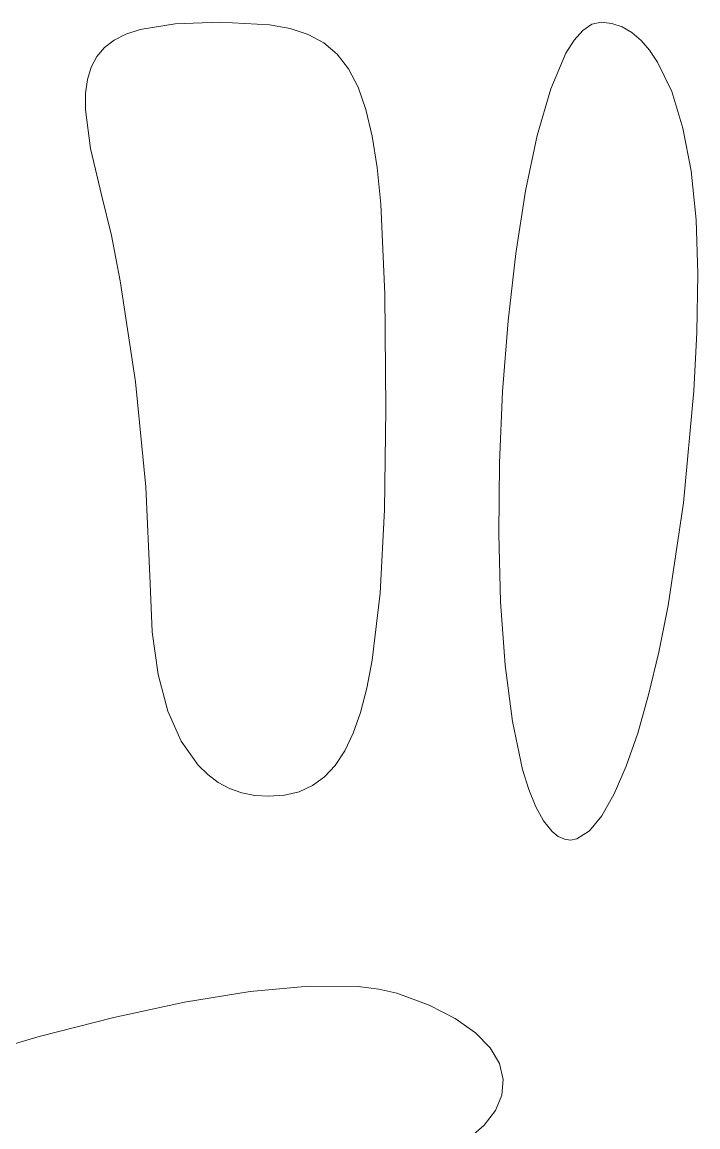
# Model space of a CAD drawing. Header units: millimetres. Extents: x -199 to 251, y -179 to 271.
# Drawn here: x 137.88 to 143.93, y 128.06 to 137.94 of the extents above; entities that cross this region are included whole.
import ezdxf

# ---------------------------------------------------------------- set-up
doc = ezdxf.new("R2010")
doc.units = ezdxf.units.MM
doc.header["$MEASUREMENT"] = 0
doc.layers.add('Camada 1', color=7, linetype='Continuous')

msp = doc.modelspace()

# ---------------------------------------------------------------- linework, layer by layer
at = {"layer": 'Camada 1', "color": 250, "lineweight": 18}
for points, knots in [([(140.089, 131.0193), (140.089, 131.0193), (140.2315, 131.0294), (140.2315, 131.0294), (140.2315, 131.0294), (140.2315, 131.0294), (140.3618, 131.0607), (140.3618, 131.0607), (140.3618, 131.0607), (140.3618, 131.0607), (140.4804, 131.1146), (140.4804, 131.1146), (140.4804, 131.1146), (140.4804, 131.1146), (140.5876, 131.1924), (140.5876, 131.1924), (140.5876, 131.1924), (140.5876, 131.1924), (140.684, 131.2954), (140.684, 131.2954), (140.684, 131.2954), (140.684, 131.2954), (140.7698, 131.4251), (140.7698, 131.4251), (140.7698, 131.4251), (140.7698, 131.4251), (140.8455, 131.5826), (140.8455, 131.5826), (140.8455, 131.5826), (140.8455, 131.5826), (140.9114, 131.7695), (140.9114, 131.7695), (140.9114, 131.7695), (140.9114, 131.7695), (140.9681, 131.987), (140.9681, 131.987), (140.9681, 131.987), (140.9681, 131.987), (141.0159, 132.2366), (141.0159, 132.2366), (141.0159, 132.2366), (141.0159, 132.2366), (141.0865, 132.8372), (141.0865, 132.8372), (141.0865, 132.8372), (141.0865, 132.8372), (141.1264, 133.5821), (141.1264, 133.5821), (141.1264, 133.5821), (141.1264, 133.5821), (141.139, 134.4821), (141.139, 134.4821), (141.139, 134.4821), (141.139, 134.4821), (141.1292, 135.5107), (141.1292, 135.5107), (141.1292, 135.5107), (141.1292, 135.5107), (141.092, 136.316), (141.092, 136.316), (141.092, 136.316), (141.092, 136.316), (141.0596, 136.6431), (141.0596, 136.6431), (141.0596, 136.6431), (141.0596, 136.6431), (141.016, 136.9245), (141.016, 136.9245), (141.016, 136.9245), (141.016, 136.9245), (140.96, 137.1632), (140.96, 137.1632), (140.96, 137.1632), (140.96, 137.1632), (140.89, 137.3627), (140.89, 137.3627), (140.89, 137.3627), (140.89, 137.3627), (140.8046, 137.5262), (140.8046, 137.5262), (140.8046, 137.5262), (140.8046, 137.5262), (140.7024, 137.6572), (140.7024, 137.6572), (140.7024, 137.6572), (140.7024, 137.6572), (140.5821, 137.759), (140.5821, 137.759), (140.5821, 137.759), (140.5821, 137.759), (140.4421, 137.8347), (140.4421, 137.8347), (140.4421, 137.8347), (140.4421, 137.8347), (140.2809, 137.8879), (140.2809, 137.8879), (140.2809, 137.8879), (140.2809, 137.8879), (140.0974, 137.9218), (140.0974, 137.9218), (140.0974, 137.9218), (140.0974, 137.9218), (139.6571, 137.9448), (139.6571, 137.9448), (139.6571, 137.9448), (139.6571, 137.9448), (139.2545, 137.9294), (139.2545, 137.9294), (139.2545, 137.9294), (139.2545, 137.9294), (138.9395, 137.878), (138.9395, 137.878), (138.9395, 137.878), (138.9395, 137.878), (138.8132, 137.8365), (138.8132, 137.8365), (138.8132, 137.8365), (138.8132, 137.8365), (138.7069, 137.7831), (138.7069, 137.7831), (138.7069, 137.7831), (138.7069, 137.7831), (138.6199, 137.7168), (138.6199, 137.7168), (138.6199, 137.7168), (138.6199, 137.7168), (138.5515, 137.6368), (138.5515, 137.6368), (138.5515, 137.6368), (138.5515, 137.6368), (138.5012, 137.5421), (138.5012, 137.5421), (138.5012, 137.5421), (138.5012, 137.5421), (138.4681, 137.4317), (138.4681, 137.4317), (138.4681, 137.4317), (138.4681, 137.4317), (138.4518, 137.3047), (138.4518, 137.3047), (138.4518, 137.3047), (138.4518, 137.3047), (138.4515, 137.1601), (138.4515, 137.1601), (138.4515, 137.1601), (138.4515, 137.1601), (138.4965, 136.8143), (138.4965, 136.8143), (138.4965, 136.8143), (138.4965, 136.8143), (138.5979, 136.3866), (138.5979, 136.3866), (138.5979, 136.3866), (138.5979, 136.3866), (138.6828, 136.0346), (138.6828, 136.0346), (138.6828, 136.0346), (138.6828, 136.0346), (138.7624, 135.6311), (138.7624, 135.6311), (138.7624, 135.6311), (138.7624, 135.6311), (138.8985, 134.7263), (138.8985, 134.7263), (138.8985, 134.7263), (138.8985, 134.7263), (138.9922, 133.7861), (138.9922, 133.7861), (138.9922, 133.7861), (138.9922, 133.7861), (139.0291, 132.9238), (139.0291, 132.9238), (139.0291, 132.9238), (139.0291, 132.9238), (139.0488, 132.4896), (139.0488, 132.4896), (139.0488, 132.4896), (139.0488, 132.4896), (139.1023, 132.1085), (139.1023, 132.1085), (139.1023, 132.1085), (139.1023, 132.1085), (139.1889, 131.7819), (139.1889, 131.7819), (139.1889, 131.7819), (139.1889, 131.7819), (139.3078, 131.5113), (139.3078, 131.5113), (139.3078, 131.5113), (139.3078, 131.5113), (139.4581, 131.2983), (139.4581, 131.2983), (139.4581, 131.2983), (139.4581, 131.2983), (139.5448, 131.2138), (139.5448, 131.2138), (139.5448, 131.2138), (139.5448, 131.2138), (139.639, 131.1442), (139.639, 131.1442), (139.639, 131.1442), (139.639, 131.1442), (139.7406, 131.0898), (139.7406, 131.0898), (139.7406, 131.0898), (139.7406, 131.0898), (139.8495, 131.0508), (139.8495, 131.0508), (139.8495, 131.0508), (139.8495, 131.0508), (139.9657, 131.0272), (139.9657, 131.0272), (139.9657, 131.0272), (139.9657, 131.0272), (140.089, 131.0193), (140.089, 131.0193)], [0, 0, 0, 0, 0.018182, 0.018182, 0.018182, 0.018182, 0.036364, 0.036364, 0.036364, 0.036364, 0.054545, 0.054545, 0.054545, 0.054545, 0.072727, 0.072727, 0.072727, 0.072727, 0.090909, 0.090909, 0.090909, 0.090909, 0.109091, 0.109091, 0.109091, 0.109091, 0.127273, 0.127273, 0.127273, 0.127273, 0.145455, 0.145455, 0.145455, 0.145455, 0.163636, 0.163636, 0.163636, 0.163636, 0.181818, 0.181818, 0.181818, 0.181818, 0.2, 0.2, 0.2, 0.2, 0.218182, 0.218182, 0.218182, 0.218182, 0.236364, 0.236364, 0.236364, 0.236364, 0.254545, 0.254545, 0.254545, 0.254545, 0.272727, 0.272727, 0.272727, 0.272727, 0.290909, 0.290909, 0.290909, 0.290909, 0.309091, 0.309091, 0.309091, 0.309091, 0.327273, 0.327273, 0.327273, 0.327273, 0.345455, 0.345455, 0.345455, 0.345455, 0.363636, 0.363636, 0.363636, 0.363636, 0.381818, 0.381818, 0.381818, 0.381818, 0.4, 0.4, 0.4, 0.4, 0.418182, 0.418182, 0.418182, 0.418182, 0.436364, 0.436364, 0.436364, 0.436364, 0.454545, 0.454545, 0.454545, 0.454545, 0.472727, 0.472727, 0.472727, 0.472727, 0.490909, 0.490909, 0.490909, 0.490909, 0.509091, 0.509091, 0.509091, 0.509091, 0.527273, 0.527273, 0.527273, 0.527273, 0.545455, 0.545455, 0.545455, 0.545455, 0.563636, 0.563636, 0.563636, 0.563636, 0.581818, 0.581818, 0.581818, 0.581818, 0.6, 0.6, 0.6, 0.6, 0.618182, 0.618182, 0.618182, 0.618182, 0.636364, 0.636364, 0.636364, 0.636364, 0.654545, 0.654545, 0.654545, 0.654545, 0.672727, 0.672727, 0.672727, 0.672727, 0.690909, 0.690909, 0.690909, 0.690909, 0.709091, 0.709091, 0.709091, 0.709091, 0.727273, 0.727273, 0.727273, 0.727273, 0.745455, 0.745455, 0.745455, 0.745455, 0.763636, 0.763636, 0.763636, 0.763636, 0.781818, 0.781818, 0.781818, 0.781818, 0.8, 0.8, 0.8, 0.8, 0.818182, 0.818182, 0.818182, 0.818182, 0.836364, 0.836364, 0.836364, 0.836364, 0.854545, 0.854545, 0.854545, 0.854545, 0.872727, 0.872727, 0.872727, 0.872727, 0.890909, 0.890909, 0.890909, 0.890909, 0.909091, 0.909091, 0.909091, 0.909091, 0.927273, 0.927273, 0.927273, 0.927273, 0.945455, 0.945455, 0.945455, 0.945455, 0.963636, 0.963636, 0.963636, 0.963636, 1, 1, 1, 1]), ([(142.7347, 130.635), (142.7347, 130.635), (142.7902, 130.6281), (142.7902, 130.6281), (142.7902, 130.6281), (142.7902, 130.6281), (142.8462, 130.6388), (142.8462, 130.6388), (142.8462, 130.6388), (142.8462, 130.6388), (142.9585, 130.7107), (142.9585, 130.7107), (142.9585, 130.7107), (142.9585, 130.7107), (143.0704, 130.846), (143.0704, 130.846), (143.0704, 130.846), (143.0704, 130.846), (143.1806, 131.04), (143.1806, 131.04), (143.1806, 131.04), (143.1806, 131.04), (143.2879, 131.288), (143.2879, 131.288), (143.2879, 131.288), (143.2879, 131.288), (143.3911, 131.5851), (143.3911, 131.5851), (143.3911, 131.5851), (143.3911, 131.5851), (143.4889, 131.9268), (143.4889, 131.9268), (143.4889, 131.9268), (143.4889, 131.9268), (143.58, 132.3082), (143.58, 132.3082), (143.58, 132.3082), (143.58, 132.3082), (143.6634, 132.7247), (143.6634, 132.7247), (143.6634, 132.7247), (143.6634, 132.7247), (143.8016, 133.6437), (143.8016, 133.6437), (143.8016, 133.6437), (143.8016, 133.6437), (143.8935, 134.6461), (143.8935, 134.6461), (143.8935, 134.6461), (143.8935, 134.6461), (143.9191, 135.1668), (143.9191, 135.1668), (143.9191, 135.1668), (143.9191, 135.1668), (143.9294, 135.694), (143.9294, 135.694), (143.9294, 135.694), (143.9294, 135.694), (143.9153, 136.1769), (143.9153, 136.1769), (143.9153, 136.1769), (143.9153, 136.1769), (143.87, 136.613), (143.87, 136.613), (143.87, 136.613), (143.87, 136.613), (143.7959, 136.997), (143.7959, 136.997), (143.7959, 136.997), (143.7959, 136.997), (143.6949, 137.3234), (143.6949, 137.3234), (143.6949, 137.3234), (143.6949, 137.3234), (143.5691, 137.5867), (143.5691, 137.5867), (143.5691, 137.5867), (143.5691, 137.5867), (143.4976, 137.6929), (143.4976, 137.6929), (143.4976, 137.6929), (143.4976, 137.6929), (143.4207, 137.7814), (143.4207, 137.7814), (143.4207, 137.7814), (143.4207, 137.7814), (143.3386, 137.8514), (143.3386, 137.8514), (143.3386, 137.8514), (143.3386, 137.8514), (143.2516, 137.9022), (143.2516, 137.9022), (143.2516, 137.9022), (143.2516, 137.9022), (143.1601, 137.9331), (143.1601, 137.9331), (143.1601, 137.9331), (143.1601, 137.9331), (143.0641, 137.9435), (143.0641, 137.9435), (143.0641, 137.9435), (143.0641, 137.9435), (142.9804, 137.9249), (142.9804, 137.9249), (142.9804, 137.9249), (142.9804, 137.9249), (142.8999, 137.8711), (142.8999, 137.8711), (142.8999, 137.8711), (142.8999, 137.8711), (142.8227, 137.7843), (142.8227, 137.7843), (142.8227, 137.7843), (142.8227, 137.7843), (142.749, 137.6666), (142.749, 137.6666), (142.749, 137.6666), (142.749, 137.6666), (142.6124, 137.3474), (142.6124, 137.3474), (142.6124, 137.3474), (142.6124, 137.3474), (142.4913, 136.931), (142.4913, 136.931), (142.4913, 136.931), (142.4913, 136.931), (142.3866, 136.4347), (142.3866, 136.4347), (142.3866, 136.4347), (142.3866, 136.4347), (142.2995, 135.8761), (142.2995, 135.8761), (142.2995, 135.8761), (142.2995, 135.8761), (142.231, 135.2726), (142.231, 135.2726), (142.231, 135.2726), (142.231, 135.2726), (142.1821, 134.6417), (142.1821, 134.6417), (142.1821, 134.6417), (142.1821, 134.6417), (142.1539, 134.0009), (142.1539, 134.0009), (142.1539, 134.0009), (142.1539, 134.0009), (142.1475, 133.3676), (142.1475, 133.3676), (142.1475, 133.3676), (142.1475, 133.3676), (142.1639, 132.7593), (142.1639, 132.7593), (142.1639, 132.7593), (142.1639, 132.7593), (142.2041, 132.1935), (142.2041, 132.1935), (142.2041, 132.1935), (142.2041, 132.1935), (142.2694, 131.6876), (142.2694, 131.6876), (142.2694, 131.6876), (142.2694, 131.6876), (142.3605, 131.2591), (142.3605, 131.2591), (142.3605, 131.2591), (142.3605, 131.2591), (142.4162, 131.0793), (142.4162, 131.0793), (142.4162, 131.0793), (142.4162, 131.0793), (142.4789, 130.9254), (142.4789, 130.9254), (142.4789, 130.9254), (142.4789, 130.9254), (142.5485, 130.7997), (142.5485, 130.7997), (142.5485, 130.7997), (142.5485, 130.7997), (142.6252, 130.7042), (142.6252, 130.7042), (142.6252, 130.7042), (142.6252, 130.7042), (142.6796, 130.6602), (142.6796, 130.6602), (142.6796, 130.6602), (142.6796, 130.6602), (142.7347, 130.635), (142.7347, 130.635)], [0, 0, 0, 0, 0.020833, 0.020833, 0.020833, 0.020833, 0.041667, 0.041667, 0.041667, 0.041667, 0.0625, 0.0625, 0.0625, 0.0625, 0.083333, 0.083333, 0.083333, 0.083333, 0.104167, 0.104167, 0.104167, 0.104167, 0.125, 0.125, 0.125, 0.125, 0.145833, 0.145833, 0.145833, 0.145833, 0.166667, 0.166667, 0.166667, 0.166667, 0.1875, 0.1875, 0.1875, 0.1875, 0.208333, 0.208333, 0.208333, 0.208333, 0.229167, 0.229167, 0.229167, 0.229167, 0.25, 0.25, 0.25, 0.25, 0.270833, 0.270833, 0.270833, 0.270833, 0.291667, 0.291667, 0.291667, 0.291667, 0.3125, 0.3125, 0.3125, 0.3125, 0.333333, 0.333333, 0.333333, 0.333333, 0.354167, 0.354167, 0.354167, 0.354167, 0.375, 0.375, 0.375, 0.375, 0.395833, 0.395833, 0.395833, 0.395833, 0.416667, 0.416667, 0.416667, 0.416667, 0.4375, 0.4375, 0.4375, 0.4375, 0.458333, 0.458333, 0.458333, 0.458333, 0.479167, 0.479167, 0.479167, 0.479167, 0.5, 0.5, 0.5, 0.5, 0.520833, 0.520833, 0.520833, 0.520833, 0.541667, 0.541667, 0.541667, 0.541667, 0.5625, 0.5625, 0.5625, 0.5625, 0.583333, 0.583333, 0.583333, 0.583333, 0.604167, 0.604167, 0.604167, 0.604167, 0.625, 0.625, 0.625, 0.625, 0.645833, 0.645833, 0.645833, 0.645833, 0.666667, 0.666667, 0.666667, 0.666667, 0.6875, 0.6875, 0.6875, 0.6875, 0.708333, 0.708333, 0.708333, 0.708333, 0.729167, 0.729167, 0.729167, 0.729167, 0.75, 0.75, 0.75, 0.75, 0.770833, 0.770833, 0.770833, 0.770833, 0.791667, 0.791667, 0.791667, 0.791667, 0.8125, 0.8125, 0.8125, 0.8125, 0.833333, 0.833333, 0.833333, 0.833333, 0.854167, 0.854167, 0.854167, 0.854167, 0.875, 0.875, 0.875, 0.875, 0.895833, 0.895833, 0.895833, 0.895833, 0.916667, 0.916667, 0.916667, 0.916667, 0.9375, 0.9375, 0.9375, 0.9375, 0.958333, 0.958333, 0.958333, 0.958333, 1, 1, 1, 1]), ([(137.3217, 126.7097), (137.3217, 126.7097), (137.7394, 126.8983), (137.7394, 126.8983), (137.7394, 126.8983), (137.7394, 126.8983), (138.1785, 127.0702), (138.1785, 127.0702), (138.1785, 127.0702), (138.1785, 127.0702), (138.6254, 127.2212), (138.6254, 127.2212), (138.6254, 127.2212), (138.6254, 127.2212), (139.0668, 127.3471), (139.0668, 127.3471), (139.0668, 127.3471), (139.0668, 127.3471), (139.4891, 127.4437), (139.4891, 127.4437), (139.4891, 127.4437), (139.4891, 127.4437), (139.8789, 127.5068), (139.8789, 127.5068), (139.8789, 127.5068), (139.8789, 127.5068), (140.2227, 127.5322), (140.2227, 127.5322), (140.2227, 127.5322), (140.2227, 127.5322), (140.5847, 127.551), (140.5847, 127.551), (140.5847, 127.551), (140.5847, 127.551), (140.914, 127.5938), (140.914, 127.5938), (140.914, 127.5938), (140.914, 127.5938), (141.2091, 127.658), (141.2091, 127.658), (141.2091, 127.658), (141.2091, 127.658), (141.4684, 127.7408), (141.4684, 127.7408), (141.4684, 127.7408), (141.4684, 127.7408), (141.6903, 127.8399), (141.6903, 127.8399), (141.6903, 127.8399), (141.6903, 127.8399), (141.8735, 127.9526), (141.8735, 127.9526), (141.8735, 127.9526), (141.8735, 127.9526), (142.0164, 128.0762), (142.0164, 128.0762), (142.0164, 128.0762), (142.0164, 128.0762), (142.1173, 128.2084), (142.1173, 128.2084), (142.1173, 128.2084), (142.1173, 128.2084), (142.1749, 128.3463), (142.1749, 128.3463), (142.1749, 128.3463), (142.1749, 128.3463), (142.1876, 128.4874), (142.1876, 128.4874), (142.1876, 128.4874), (142.1876, 128.4874), (142.1539, 128.6293), (142.1539, 128.6293), (142.1539, 128.6293), (142.1539, 128.6293), (142.0722, 128.7691), (142.0722, 128.7691), (142.0722, 128.7691), (142.0722, 128.7691), (141.9411, 128.9045), (141.9411, 128.9045), (141.9411, 128.9045), (141.9411, 128.9045), (141.7589, 129.0327), (141.7589, 129.0327), (141.7589, 129.0327), (141.7589, 129.0327), (141.5243, 129.1512), (141.5243, 129.1512), (141.5243, 129.1512), (141.5243, 129.1512), (141.2356, 129.2574), (141.2356, 129.2574), (141.2356, 129.2574), (141.2356, 129.2574), (141.076, 129.2953), (141.076, 129.2953), (141.076, 129.2953), (141.076, 129.2953), (140.8901, 129.3182), (140.8901, 129.3182), (140.8901, 129.3182), (140.8901, 129.3182), (140.4475, 129.3213), (140.4475, 129.3213), (140.4475, 129.3213), (140.4475, 129.3213), (139.9244, 129.2724), (139.9244, 129.2724), (139.9244, 129.2724), (139.9244, 129.2724), (139.3375, 129.1773), (139.3375, 129.1773), (139.3375, 129.1773), (139.3375, 129.1773), (138.7031, 129.0417), (138.7031, 129.0417), (138.7031, 129.0417), (138.7031, 129.0417), (138.0379, 128.8713), (138.0379, 128.8713), (138.0379, 128.8713), (138.0379, 128.8713), (137.3585, 128.6719), (137.3585, 128.6719), (137.3585, 128.6719), (137.3585, 128.6719), (136.6812, 128.4492), (136.6812, 128.4492), (136.6812, 128.4492), (136.6812, 128.4492), (136.0228, 128.2091), (136.0228, 128.2091), (136.0228, 128.2091), (136.0228, 128.2091), (135.3997, 127.957), (135.3997, 127.957), (135.3997, 127.957), (135.3997, 127.957), (134.8285, 127.6988), (134.8285, 127.6988), (134.8285, 127.6988), (134.8285, 127.6988), (134.3258, 127.4404), (134.3258, 127.4404), (134.3258, 127.4404), (134.3258, 127.4404), (133.908, 127.1873), (133.908, 127.1873), (133.908, 127.1873), (133.908, 127.1873), (133.5918, 126.9453), (133.5918, 126.9453), (133.5918, 126.9453), (133.5918, 126.9453), (133.4769, 126.8303), (133.4769, 126.8303), (133.4769, 126.8303), (133.4769, 126.8303), (133.3936, 126.7202), (133.3936, 126.7202), (133.3936, 126.7202), (133.3936, 126.7202), (133.344, 126.6157), (133.344, 126.6157), (133.344, 126.6157), (133.344, 126.6157), (133.3301, 126.5176), (133.3301, 126.5176), (133.3301, 126.5176), (133.3301, 126.5176), (133.3587, 126.3254), (133.3587, 126.3254), (133.3587, 126.3254), (133.3587, 126.3254), (133.4226, 126.1586), (133.4226, 126.1586), (133.4226, 126.1586), (133.4226, 126.1586), (133.52, 126.0174), (133.52, 126.0174), (133.52, 126.0174), (133.52, 126.0174), (133.6488, 125.9018), (133.6488, 125.9018), (133.6488, 125.9018), (133.6488, 125.9018), (133.8071, 125.8117), (133.8071, 125.8117), (133.8071, 125.8117), (133.8071, 125.8117), (133.993, 125.7471), (133.993, 125.7471), (133.993, 125.7471), (133.993, 125.7471), (134.2045, 125.7082), (134.2045, 125.7082), (134.2045, 125.7082), (134.2045, 125.7082), (134.4396, 125.6948), (134.4396, 125.6948), (134.4396, 125.6948), (134.4396, 125.6948), (134.6965, 125.7069), (134.6965, 125.7069), (134.6965, 125.7069), (134.6965, 125.7069), (134.9731, 125.7447), (134.9731, 125.7447), (134.9731, 125.7447), (134.9731, 125.7447), (135.2675, 125.808), (135.2675, 125.808), (135.2675, 125.808), (135.2675, 125.808), (135.5779, 125.897), (135.5779, 125.897), (135.5779, 125.897), (135.5779, 125.897), (135.9021, 126.0115), (135.9021, 126.0115), (135.9021, 126.0115), (135.9021, 126.0115), (136.2383, 126.1516), (136.2383, 126.1516), (136.2383, 126.1516), (136.2383, 126.1516), (136.5845, 126.3173), (136.5845, 126.3173), (136.5845, 126.3173), (136.5845, 126.3173), (136.9388, 126.5086), (136.9388, 126.5086), (136.9388, 126.5086), (136.9388, 126.5086), (137.3217, 126.7097), (137.3217, 126.7097)], [0, 0, 0, 0, 0.016667, 0.016667, 0.016667, 0.016667, 0.033333, 0.033333, 0.033333, 0.033333, 0.05, 0.05, 0.05, 0.05, 0.066667, 0.066667, 0.066667, 0.066667, 0.083333, 0.083333, 0.083333, 0.083333, 0.1, 0.1, 0.1, 0.1, 0.116667, 0.116667, 0.116667, 0.116667, 0.133333, 0.133333, 0.133333, 0.133333, 0.15, 0.15, 0.15, 0.15, 0.166667, 0.166667, 0.166667, 0.166667, 0.183333, 0.183333, 0.183333, 0.183333, 0.2, 0.2, 0.2, 0.2, 0.216667, 0.216667, 0.216667, 0.216667, 0.233333, 0.233333, 0.233333, 0.233333, 0.25, 0.25, 0.25, 0.25, 0.266667, 0.266667, 0.266667, 0.266667, 0.283333, 0.283333, 0.283333, 0.283333, 0.3, 0.3, 0.3, 0.3, 0.316667, 0.316667, 0.316667, 0.316667, 0.333333, 0.333333, 0.333333, 0.333333, 0.35, 0.35, 0.35, 0.35, 0.366667, 0.366667, 0.366667, 0.366667, 0.383333, 0.383333, 0.383333, 0.383333, 0.4, 0.4, 0.4, 0.4, 0.416667, 0.416667, 0.416667, 0.416667, 0.433333, 0.433333, 0.433333, 0.433333, 0.45, 0.45, 0.45, 0.45, 0.466667, 0.466667, 0.466667, 0.466667, 0.483333, 0.483333, 0.483333, 0.483333, 0.5, 0.5, 0.5, 0.5, 0.516667, 0.516667, 0.516667, 0.516667, 0.533333, 0.533333, 0.533333, 0.533333, 0.55, 0.55, 0.55, 0.55, 0.566667, 0.566667, 0.566667, 0.566667, 0.583333, 0.583333, 0.583333, 0.583333, 0.6, 0.6, 0.6, 0.6, 0.616667, 0.616667, 0.616667, 0.616667, 0.633333, 0.633333, 0.633333, 0.633333, 0.65, 0.65, 0.65, 0.65, 0.666667, 0.666667, 0.666667, 0.666667, 0.683333, 0.683333, 0.683333, 0.683333, 0.7, 0.7, 0.7, 0.7, 0.716667, 0.716667, 0.716667, 0.716667, 0.733333, 0.733333, 0.733333, 0.733333, 0.75, 0.75, 0.75, 0.75, 0.766667, 0.766667, 0.766667, 0.766667, 0.783333, 0.783333, 0.783333, 0.783333, 0.8, 0.8, 0.8, 0.8, 0.816667, 0.816667, 0.816667, 0.816667, 0.833333, 0.833333, 0.833333, 0.833333, 0.85, 0.85, 0.85, 0.85, 0.866667, 0.866667, 0.866667, 0.866667, 0.883333, 0.883333, 0.883333, 0.883333, 0.9, 0.9, 0.9, 0.9, 0.916667, 0.916667, 0.916667, 0.916667, 0.933333, 0.933333, 0.933333, 0.933333, 0.95, 0.95, 0.95, 0.95, 0.966667, 0.966667, 0.966667, 0.966667, 1, 1, 1, 1])]:
    msp.add_open_spline(points, degree=3, knots=knots, dxfattribs=at)

doc.saveas('drawing.dxf')
